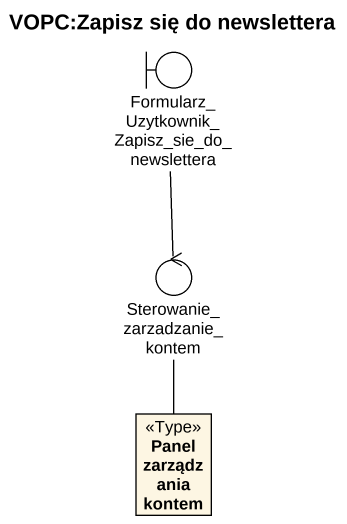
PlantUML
@startuml
title VOPC:Zapisz się do newslettera
allowmixing
hide circle
hide empty members
boundary "Formularz_Uzytkownik_Zapisz_sie_do_newslettera" as Formularz_Uzytkownik_Zapisz
control "Sterowanie_zarzadzanie_kontem" as Sterowanie_zarzadzanie
class "Panel zarządzania kontem" as Panel_zarządzania_kontem <<Type>>
Sterowanie_zarzadzanie -up- Formularz_Uzytkownik_Zapisz
Panel_zarządzania_kontem -up- Sterowanie_zarzadzanie
@enduml
